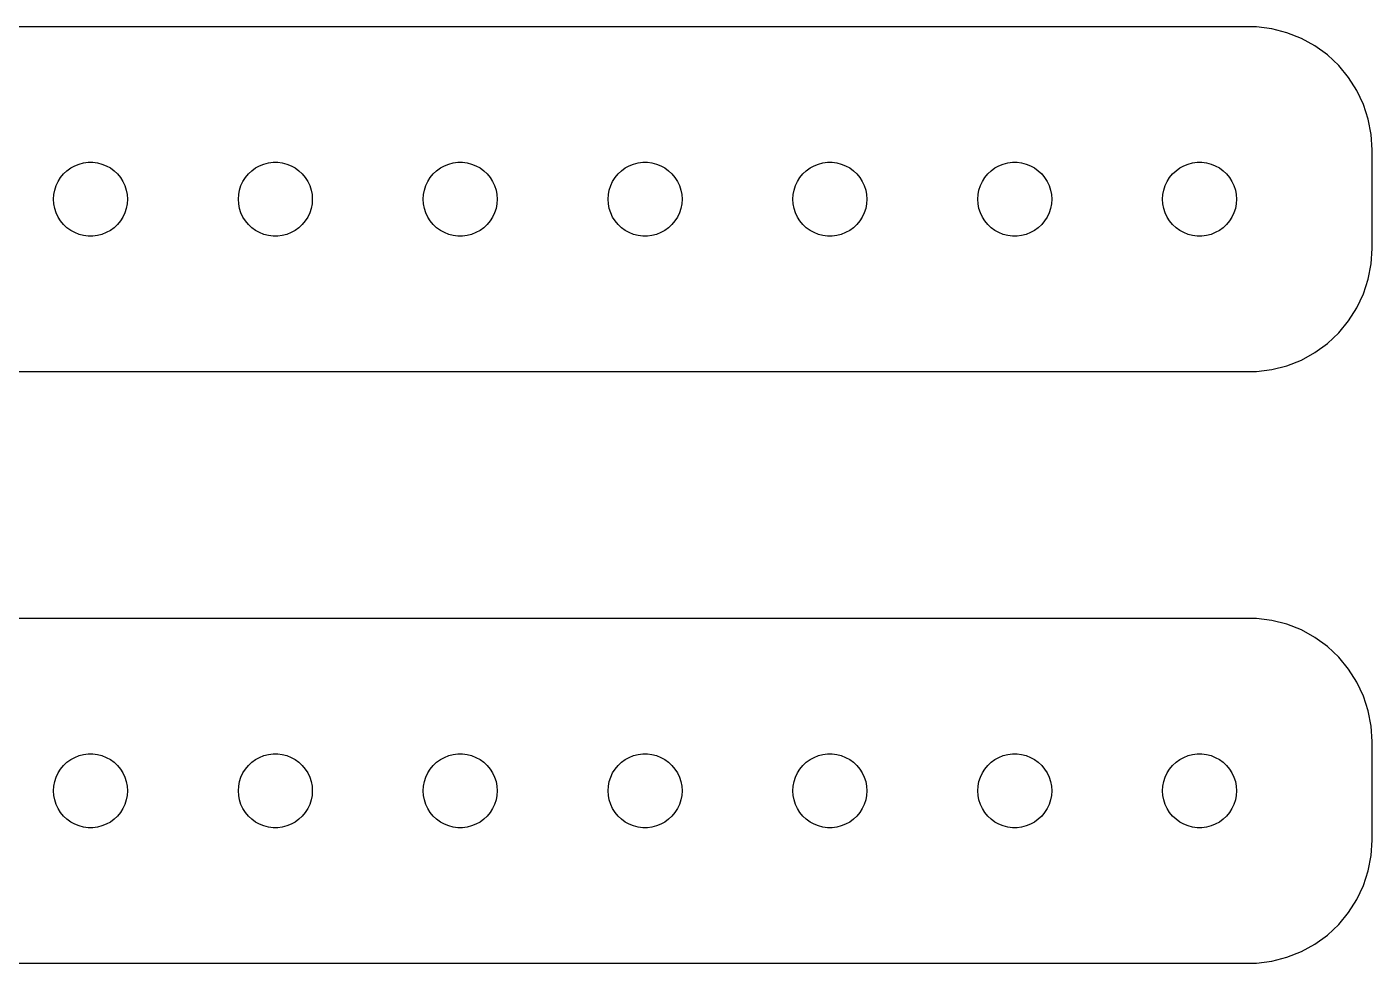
# Model space of a CAD drawing. Header units: metres. Extents: x -210 to 210, y 17 to 55.
# Drawn here: x 154.9 to 209.5, y 17 to 55 of the extents above; entities that cross this region are included whole.
import ezdxf

# ---------------------------------------------------------------- set-up
doc = ezdxf.new("R2010")
doc.units = ezdxf.units.M

msp = doc.modelspace()

# ---------------------------------------------------------------- linework, layer by layer
for p, q in [((204.814, 54.9901), (-204.814, 54.9901)), ((205.437, 54.9114), (204.814, 54.9901)), ((206.045, 54.7553), (205.437, 54.9114)), ((206.629, 54.5241), (206.045, 54.7553)), ((207.179, 54.2216), (206.629, 54.5241)), ((207.687, 53.8526), (207.179, 54.2216)), ((208.145, 53.4227), (207.687, 53.8526)), ((208.545, 52.9389), (208.145, 53.4227)), ((208.882, 52.4088), (208.545, 52.9389)), ((209.149, 51.8406), (208.882, 52.4088)), ((209.343, 51.2434), (209.149, 51.8406)), ((209.461, 50.6267), (209.343, 51.2434)), ((209.5, 50), (209.461, 50.6267)), ((209.5, 46), (209.5, 50)), ((156.407, 49.0268), (156.544, 49.1558)), ((156.544, 49.1558), (156.696, 49.2665)), ((156.696, 49.2665), (156.861, 49.3572)), ((156.861, 49.3572), (157.036, 49.4266)), ((157.036, 49.4266), (157.219, 49.4734)), ((157.219, 49.4734), (157.406, 49.497)), ((157.406, 49.497), (157.594, 49.497)), ((157.594, 49.497), (157.781, 49.4734)), ((157.781, 49.4734), (157.964, 49.4266)), ((157.964, 49.4266), (158.139, 49.3572)), ((158.139, 49.3572), (158.304, 49.2665)), ((158.304, 49.2665), (158.456, 49.1558)), ((158.456, 49.1558), (158.593, 49.0268)), ((163.907, 49.0268), (164.044, 49.1558)), ((164.044, 49.1558), (164.196, 49.2665)), ((164.196, 49.2665), (164.361, 49.3572)), ((164.361, 49.3572), (164.536, 49.4266)), ((164.536, 49.4266), (164.719, 49.4734)), ((164.719, 49.4734), (164.906, 49.497)), ((164.906, 49.497), (165.094, 49.497)), ((165.094, 49.497), (165.281, 49.4734)), ((165.281, 49.4734), (165.464, 49.4266)), ((165.464, 49.4266), (165.639, 49.3572)), ((165.639, 49.3572), (165.804, 49.2665)), ((165.804, 49.2665), (165.956, 49.1558)), ((165.956, 49.1558), (166.093, 49.0268)), ((171.407, 49.0268), (171.544, 49.1558)), ((171.544, 49.1558), (171.696, 49.2665)), ((171.696, 49.2665), (171.861, 49.3572)), ((171.861, 49.3572), (172.036, 49.4266)), ((172.036, 49.4266), (172.219, 49.4734)), ((172.219, 49.4734), (172.406, 49.497)), ((172.406, 49.497), (172.594, 49.497)), ((172.594, 49.497), (172.781, 49.4734)), ((172.781, 49.4734), (172.964, 49.4266)), ((172.964, 49.4266), (173.139, 49.3572)), ((173.139, 49.3572), (173.304, 49.2665)), ((173.304, 49.2665), (173.456, 49.1558)), ((173.456, 49.1558), (173.593, 49.0268)), ((178.907, 49.0268), (179.044, 49.1558)), ((179.044, 49.1558), (179.196, 49.2665)), ((179.196, 49.2665), (179.361, 49.3572)), ((179.361, 49.3572), (179.536, 49.4266)), ((179.536, 49.4266), (179.719, 49.4734)), ((179.719, 49.4734), (179.906, 49.497)), ((179.906, 49.497), (180.094, 49.497)), ((180.094, 49.497), (180.281, 49.4734)), ((180.281, 49.4734), (180.464, 49.4266)), ((180.464, 49.4266), (180.639, 49.3572)), ((180.639, 49.3572), (180.804, 49.2665)), ((180.804, 49.2665), (180.956, 49.1558)), ((180.956, 49.1558), (181.093, 49.0268)), ((186.407, 49.0268), (186.544, 49.1558)), ((186.544, 49.1558), (186.696, 49.2665)), ((186.696, 49.2665), (186.861, 49.3572)), ((186.861, 49.3572), (187.036, 49.4266)), ((187.036, 49.4266), (187.219, 49.4734)), ((187.219, 49.4734), (187.406, 49.497)), ((187.406, 49.497), (187.594, 49.497)), ((187.594, 49.497), (187.781, 49.4734)), ((187.781, 49.4734), (187.964, 49.4266)), ((187.964, 49.4266), (188.139, 49.3572)), ((188.139, 49.3572), (188.304, 49.2665)), ((188.304, 49.2665), (188.456, 49.1558)), ((188.456, 49.1558), (188.593, 49.0268)), ((193.907, 49.0268), (194.044, 49.1558)), ((194.044, 49.1558), (194.196, 49.2665)), ((194.196, 49.2665), (194.361, 49.3572)), ((194.361, 49.3572), (194.536, 49.4266)), ((194.536, 49.4266), (194.719, 49.4734)), ((194.719, 49.4734), (194.906, 49.497)), ((194.906, 49.497), (195.094, 49.497)), ((195.094, 49.497), (195.281, 49.4734)), ((195.281, 49.4734), (195.464, 49.4266)), ((195.464, 49.4266), (195.639, 49.3572)), ((195.639, 49.3572), (195.804, 49.2665)), ((195.804, 49.2665), (195.956, 49.1558)), ((195.956, 49.1558), (196.093, 49.0268)), ((201.407, 49.0268), (201.544, 49.1558)), ((201.544, 49.1558), (201.696, 49.2665)), ((201.696, 49.2665), (201.861, 49.3572)), ((201.861, 49.3572), (202.036, 49.4266)), ((202.036, 49.4266), (202.219, 49.4734)), ((202.219, 49.4734), (202.406, 49.497)), ((202.406, 49.497), (202.594, 49.497)), ((202.594, 49.497), (202.781, 49.4734)), ((202.781, 49.4734), (202.964, 49.4266)), ((202.964, 49.4266), (203.139, 49.3572)), ((203.139, 49.3572), (203.304, 49.2665)), ((203.304, 49.2665), (203.456, 49.1558)), ((203.456, 49.1558), (203.593, 49.0268)), ((156.105, 48.5522), (156.186, 48.7226)), ((156.186, 48.7226), (156.286, 48.8817)), ((156.286, 48.8817), (156.407, 49.0268)), ((158.593, 49.0268), (158.714, 48.8817)), ((158.714, 48.8817), (158.814, 48.7226)), ((158.814, 48.7226), (158.895, 48.5522)), ((163.605, 48.5522), (163.686, 48.7226)), ((163.686, 48.7226), (163.786, 48.8817)), ((163.786, 48.8817), (163.907, 49.0268)), ((166.093, 49.0268), (166.214, 48.8817)), ((166.214, 48.8817), (166.314, 48.7226)), ((166.314, 48.7226), (166.395, 48.5522)), ((171.105, 48.5522), (171.186, 48.7226)), ((171.186, 48.7226), (171.286, 48.8817)), ((171.286, 48.8817), (171.407, 49.0268)), ((173.593, 49.0268), (173.714, 48.8817)), ((173.714, 48.8817), (173.814, 48.7226)), ((173.814, 48.7226), (173.895, 48.5522)), ((178.605, 48.5522), (178.686, 48.7226)), ((178.686, 48.7226), (178.786, 48.8817)), ((178.786, 48.8817), (178.907, 49.0268)), ((181.093, 49.0268), (181.214, 48.8817)), ((181.214, 48.8817), (181.314, 48.7226)), ((181.314, 48.7226), (181.395, 48.5522)), ((186.105, 48.5522), (186.186, 48.7226)), ((186.186, 48.7226), (186.286, 48.8817)), ((186.286, 48.8817), (186.407, 49.0268)), ((188.593, 49.0268), (188.714, 48.8817)), ((188.714, 48.8817), (188.814, 48.7226)), ((188.814, 48.7226), (188.895, 48.5522)), ((193.605, 48.5522), (193.686, 48.7226)), ((193.686, 48.7226), (193.786, 48.8817)), ((193.786, 48.8817), (193.907, 49.0268)), ((196.093, 49.0268), (196.214, 48.8817)), ((196.214, 48.8817), (196.314, 48.7226)), ((196.314, 48.7226), (196.395, 48.5522)), ((201.105, 48.5522), (201.186, 48.7226)), ((201.186, 48.7226), (201.286, 48.8817)), ((201.286, 48.8817), (201.407, 49.0268)), ((203.593, 49.0268), (203.714, 48.8817)), ((203.714, 48.8817), (203.814, 48.7226)), ((203.814, 48.7226), (203.895, 48.5522)), ((156, 48), (156.012, 48.188)), ((156.012, 48.188), (156.047, 48.373)), ((156.047, 48.373), (156.105, 48.5522)), ((158.895, 48.5522), (158.953, 48.373)), ((158.953, 48.373), (158.988, 48.188)), ((158.988, 48.188), (159, 48)), ((163.5, 48), (163.512, 48.188)), ((163.512, 48.188), (163.547, 48.373)), ((163.547, 48.373), (163.605, 48.5522)), ((166.395, 48.5522), (166.453, 48.373)), ((166.453, 48.373), (166.488, 48.188)), ((166.488, 48.188), (166.5, 48)), ((171, 48), (171.012, 48.188)), ((171.012, 48.188), (171.047, 48.373)), ((171.047, 48.373), (171.105, 48.5522)), ((173.895, 48.5522), (173.953, 48.373)), ((173.953, 48.373), (173.988, 48.188)), ((173.988, 48.188), (174, 48)), ((178.5, 48), (178.512, 48.188)), ((178.512, 48.188), (178.547, 48.373)), ((178.547, 48.373), (178.605, 48.5522)), ((181.395, 48.5522), (181.453, 48.373)), ((181.453, 48.373), (181.488, 48.188)), ((181.488, 48.188), (181.5, 48)), ((186, 48), (186.012, 48.188)), ((186.012, 48.188), (186.047, 48.373)), ((186.047, 48.373), (186.105, 48.5522)), ((188.895, 48.5522), (188.953, 48.373)), ((188.953, 48.373), (188.988, 48.188)), ((188.988, 48.188), (189, 48)), ((193.5, 48), (193.512, 48.188)), ((193.512, 48.188), (193.547, 48.373)), ((193.547, 48.373), (193.605, 48.5522)), ((196.395, 48.5522), (196.453, 48.373)), ((196.453, 48.373), (196.488, 48.188)), ((196.488, 48.188), (196.5, 48)), ((201, 48), (201.012, 48.188)), ((201.012, 48.188), (201.047, 48.373)), ((201.047, 48.373), (201.105, 48.5522)), ((203.895, 48.5522), (203.953, 48.373)), ((203.953, 48.373), (203.988, 48.188)), ((203.988, 48.188), (204, 48)), ((156.012, 47.812), (156, 48)), ((156.047, 47.627), (156.012, 47.812)), ((156.105, 47.4478), (156.047, 47.627)), ((158.953, 47.627), (158.895, 47.4478)), ((158.988, 47.812), (158.953, 47.627)), ((159, 48), (158.988, 47.812)), ((163.512, 47.812), (163.5, 48)), ((163.547, 47.627), (163.512, 47.812)), ((163.605, 47.4478), (163.547, 47.627)), ((166.453, 47.627), (166.395, 47.4478)), ((166.488, 47.812), (166.453, 47.627)), ((166.5, 48), (166.488, 47.812)), ((171.012, 47.812), (171, 48)), ((171.047, 47.627), (171.012, 47.812)), ((171.105, 47.4478), (171.047, 47.627)), ((173.953, 47.627), (173.895, 47.4478)), ((173.988, 47.812), (173.953, 47.627)), ((174, 48), (173.988, 47.812)), ((178.512, 47.812), (178.5, 48)), ((178.547, 47.627), (178.512, 47.812)), ((178.605, 47.4478), (178.547, 47.627)), ((181.453, 47.627), (181.395, 47.4478)), ((181.488, 47.812), (181.453, 47.627)), ((181.5, 48), (181.488, 47.812)), ((186.012, 47.812), (186, 48)), ((186.047, 47.627), (186.012, 47.812)), ((186.105, 47.4478), (186.047, 47.627)), ((188.953, 47.627), (188.895, 47.4478)), ((188.988, 47.812), (188.953, 47.627)), ((189, 48), (188.988, 47.812)), ((193.512, 47.812), (193.5, 48)), ((193.547, 47.627), (193.512, 47.812)), ((193.605, 47.4478), (193.547, 47.627)), ((196.453, 47.627), (196.395, 47.4478)), ((196.488, 47.812), (196.453, 47.627)), ((196.5, 48), (196.488, 47.812)), ((201.012, 47.812), (201, 48)), ((201.047, 47.627), (201.012, 47.812)), ((201.105, 47.4478), (201.047, 47.627)), ((203.953, 47.627), (203.895, 47.4478)), ((203.988, 47.812), (203.953, 47.627)), ((204, 48), (203.988, 47.812)), ((156.186, 47.2774), (156.105, 47.4478)), ((156.286, 47.1183), (156.186, 47.2774)), ((156.407, 46.9732), (156.286, 47.1183)), ((156.544, 46.8442), (156.407, 46.9732)), ((158.593, 46.9732), (158.456, 46.8442)), ((158.714, 47.1183), (158.593, 46.9732)), ((158.814, 47.2774), (158.714, 47.1183)), ((158.895, 47.4478), (158.814, 47.2774)), ((163.686, 47.2774), (163.605, 47.4478)), ((163.786, 47.1183), (163.686, 47.2774)), ((163.907, 46.9732), (163.786, 47.1183)), ((164.044, 46.8442), (163.907, 46.9732)), ((166.093, 46.9732), (165.956, 46.8442)), ((166.214, 47.1183), (166.093, 46.9732)), ((166.314, 47.2774), (166.214, 47.1183)), ((166.395, 47.4478), (166.314, 47.2774)), ((171.186, 47.2774), (171.105, 47.4478)), ((171.286, 47.1183), (171.186, 47.2774)), ((171.407, 46.9732), (171.286, 47.1183)), ((171.544, 46.8442), (171.407, 46.9732)), ((173.593, 46.9732), (173.456, 46.8442)), ((173.714, 47.1183), (173.593, 46.9732)), ((173.814, 47.2774), (173.714, 47.1183)), ((173.895, 47.4478), (173.814, 47.2774)), ((178.686, 47.2774), (178.605, 47.4478)), ((178.786, 47.1183), (178.686, 47.2774)), ((178.907, 46.9732), (178.786, 47.1183)), ((179.044, 46.8442), (178.907, 46.9732)), ((181.093, 46.9732), (180.956, 46.8442)), ((181.214, 47.1183), (181.093, 46.9732)), ((181.314, 47.2774), (181.214, 47.1183)), ((181.395, 47.4478), (181.314, 47.2774)), ((186.186, 47.2774), (186.105, 47.4478)), ((186.286, 47.1183), (186.186, 47.2774)), ((186.407, 46.9732), (186.286, 47.1183)), ((186.544, 46.8442), (186.407, 46.9732)), ((188.593, 46.9732), (188.456, 46.8442)), ((188.714, 47.1183), (188.593, 46.9732)), ((188.814, 47.2774), (188.714, 47.1183)), ((188.895, 47.4478), (188.814, 47.2774)), ((193.686, 47.2774), (193.605, 47.4478)), ((193.786, 47.1183), (193.686, 47.2774)), ((193.907, 46.9732), (193.786, 47.1183)), ((194.044, 46.8442), (193.907, 46.9732)), ((196.093, 46.9732), (195.956, 46.8442)), ((196.214, 47.1183), (196.093, 46.9732)), ((196.314, 47.2774), (196.214, 47.1183)), ((196.395, 47.4478), (196.314, 47.2774)), ((201.186, 47.2774), (201.105, 47.4478)), ((201.286, 47.1183), (201.186, 47.2774)), ((201.407, 46.9732), (201.286, 47.1183)), ((201.544, 46.8442), (201.407, 46.9732)), ((203.593, 46.9732), (203.456, 46.8442)), ((203.714, 47.1183), (203.593, 46.9732)), ((203.814, 47.2774), (203.714, 47.1183)), ((203.895, 47.4478), (203.814, 47.2774)), ((156.696, 46.7335), (156.544, 46.8442)), ((156.861, 46.6428), (156.696, 46.7335)), ((157.036, 46.5734), (156.861, 46.6428)), ((157.219, 46.5266), (157.036, 46.5734)), ((157.406, 46.503), (157.219, 46.5266)), ((157.594, 46.503), (157.406, 46.503)), ((157.781, 46.5266), (157.594, 46.503)), ((157.964, 46.5734), (157.781, 46.5266)), ((158.139, 46.6428), (157.964, 46.5734)), ((158.304, 46.7335), (158.139, 46.6428)), ((158.456, 46.8442), (158.304, 46.7335)), ((164.196, 46.7335), (164.044, 46.8442)), ((164.361, 46.6428), (164.196, 46.7335)), ((164.536, 46.5734), (164.361, 46.6428)), ((164.719, 46.5266), (164.536, 46.5734)), ((164.906, 46.503), (164.719, 46.5266)), ((165.094, 46.503), (164.906, 46.503)), ((165.281, 46.5266), (165.094, 46.503)), ((165.464, 46.5734), (165.281, 46.5266)), ((165.639, 46.6428), (165.464, 46.5734)), ((165.804, 46.7335), (165.639, 46.6428)), ((165.956, 46.8442), (165.804, 46.7335)), ((171.696, 46.7335), (171.544, 46.8442)), ((171.861, 46.6428), (171.696, 46.7335)), ((172.036, 46.5734), (171.861, 46.6428)), ((172.219, 46.5266), (172.036, 46.5734)), ((172.406, 46.503), (172.219, 46.5266)), ((172.594, 46.503), (172.406, 46.503)), ((172.781, 46.5266), (172.594, 46.503)), ((172.964, 46.5734), (172.781, 46.5266)), ((173.139, 46.6428), (172.964, 46.5734)), ((173.304, 46.7335), (173.139, 46.6428)), ((173.456, 46.8442), (173.304, 46.7335)), ((179.196, 46.7335), (179.044, 46.8442)), ((179.361, 46.6428), (179.196, 46.7335)), ((179.536, 46.5734), (179.361, 46.6428)), ((179.719, 46.5266), (179.536, 46.5734)), ((179.906, 46.503), (179.719, 46.5266)), ((180.094, 46.503), (179.906, 46.503)), ((180.281, 46.5266), (180.094, 46.503)), ((180.464, 46.5734), (180.281, 46.5266)), ((180.639, 46.6428), (180.464, 46.5734)), ((180.804, 46.7335), (180.639, 46.6428)), ((180.956, 46.8442), (180.804, 46.7335)), ((186.696, 46.7335), (186.544, 46.8442)), ((186.861, 46.6428), (186.696, 46.7335)), ((187.036, 46.5734), (186.861, 46.6428)), ((187.219, 46.5266), (187.036, 46.5734)), ((187.406, 46.503), (187.219, 46.5266)), ((187.594, 46.503), (187.406, 46.503)), ((187.781, 46.5266), (187.594, 46.503)), ((187.964, 46.5734), (187.781, 46.5266)), ((188.139, 46.6428), (187.964, 46.5734)), ((188.304, 46.7335), (188.139, 46.6428)), ((188.456, 46.8442), (188.304, 46.7335)), ((194.196, 46.7335), (194.044, 46.8442)), ((194.361, 46.6428), (194.196, 46.7335)), ((194.536, 46.5734), (194.361, 46.6428)), ((194.719, 46.5266), (194.536, 46.5734)), ((194.906, 46.503), (194.719, 46.5266)), ((195.094, 46.503), (194.906, 46.503)), ((195.281, 46.5266), (195.094, 46.503)), ((195.464, 46.5734), (195.281, 46.5266)), ((195.639, 46.6428), (195.464, 46.5734)), ((195.804, 46.7335), (195.639, 46.6428)), ((195.956, 46.8442), (195.804, 46.7335)), ((201.696, 46.7335), (201.544, 46.8442)), ((201.861, 46.6428), (201.696, 46.7335)), ((202.036, 46.5734), (201.861, 46.6428)), ((202.219, 46.5266), (202.036, 46.5734)), ((202.406, 46.503), (202.219, 46.5266)), ((202.594, 46.503), (202.406, 46.503)), ((202.781, 46.5266), (202.594, 46.503)), ((202.964, 46.5734), (202.781, 46.5266)), ((203.139, 46.6428), (202.964, 46.5734)), ((203.304, 46.7335), (203.139, 46.6428)), ((203.456, 46.8442), (203.304, 46.7335)), ((209.461, 45.3733), (209.5, 46)), ((209.343, 44.7566), (209.461, 45.3733)), ((209.149, 44.1594), (209.343, 44.7566)), ((208.882, 43.5912), (209.149, 44.1594)), ((208.545, 43.0611), (208.882, 43.5912)), ((207.687, 42.1474), (208.145, 42.5773)), ((208.145, 42.5773), (208.545, 43.0611)), ((207.179, 41.7784), (207.687, 42.1474)), ((206.629, 41.4759), (207.179, 41.7784)), ((-204.814, 41.0099), (204.814, 41.0099)), ((204.814, 41.0099), (205.437, 41.0886)), ((205.437, 41.0886), (206.045, 41.2447)), ((206.045, 41.2447), (206.629, 41.4759)), ((204.814, 30.9901), (-204.814, 30.9901)), ((205.437, 30.9114), (204.814, 30.9901)), ((206.045, 30.7553), (205.437, 30.9114)), ((206.629, 30.5241), (206.045, 30.7553)), ((207.179, 30.2216), (206.629, 30.5241)), ((207.687, 29.8526), (207.179, 30.2216)), ((208.145, 29.4227), (207.687, 29.8526)), ((208.545, 28.9389), (208.145, 29.4227)), ((208.882, 28.4088), (208.545, 28.9389)), ((209.149, 27.8406), (208.882, 28.4088)), ((209.343, 27.2434), (209.149, 27.8406)), ((209.461, 26.6267), (209.343, 27.2434)), ((209.5, 26), (209.461, 26.6267)), ((209.5, 22), (209.5, 26)), ((156.407, 25.0268), (156.544, 25.1558)), ((156.544, 25.1558), (156.696, 25.2665)), ((156.696, 25.2665), (156.861, 25.3572)), ((156.861, 25.3572), (157.036, 25.4266)), ((157.036, 25.4266), (157.219, 25.4734)), ((157.219, 25.4734), (157.406, 25.497)), ((157.406, 25.497), (157.594, 25.497)), ((157.594, 25.497), (157.781, 25.4734)), ((157.781, 25.4734), (157.964, 25.4266)), ((157.964, 25.4266), (158.139, 25.3572)), ((158.139, 25.3572), (158.304, 25.2665)), ((158.304, 25.2665), (158.456, 25.1558)), ((158.456, 25.1558), (158.593, 25.0268)), ((163.907, 25.0268), (164.044, 25.1558)), ((164.044, 25.1558), (164.196, 25.2665)), ((164.196, 25.2665), (164.361, 25.3572)), ((164.361, 25.3572), (164.536, 25.4266)), ((164.536, 25.4266), (164.719, 25.4734)), ((164.719, 25.4734), (164.906, 25.497)), ((164.906, 25.497), (165.094, 25.497)), ((165.094, 25.497), (165.281, 25.4734)), ((165.281, 25.4734), (165.464, 25.4266)), ((165.464, 25.4266), (165.639, 25.3572)), ((165.639, 25.3572), (165.804, 25.2665)), ((165.804, 25.2665), (165.956, 25.1558)), ((165.956, 25.1558), (166.093, 25.0268)), ((171.407, 25.0268), (171.544, 25.1558)), ((171.544, 25.1558), (171.696, 25.2665)), ((171.696, 25.2665), (171.861, 25.3572)), ((171.861, 25.3572), (172.036, 25.4266)), ((172.036, 25.4266), (172.219, 25.4734)), ((172.219, 25.4734), (172.406, 25.497)), ((172.406, 25.497), (172.594, 25.497)), ((172.594, 25.497), (172.781, 25.4734)), ((172.781, 25.4734), (172.964, 25.4266)), ((172.964, 25.4266), (173.139, 25.3572)), ((173.139, 25.3572), (173.304, 25.2665)), ((173.304, 25.2665), (173.456, 25.1558)), ((173.456, 25.1558), (173.593, 25.0268)), ((178.907, 25.0268), (179.044, 25.1558)), ((179.044, 25.1558), (179.196, 25.2665)), ((179.196, 25.2665), (179.361, 25.3572)), ((179.361, 25.3572), (179.536, 25.4266)), ((179.536, 25.4266), (179.719, 25.4734)), ((179.719, 25.4734), (179.906, 25.497)), ((179.906, 25.497), (180.094, 25.497)), ((180.094, 25.497), (180.281, 25.4734)), ((180.281, 25.4734), (180.464, 25.4266)), ((180.464, 25.4266), (180.639, 25.3572)), ((180.639, 25.3572), (180.804, 25.2665)), ((180.804, 25.2665), (180.956, 25.1558)), ((180.956, 25.1558), (181.093, 25.0268)), ((186.407, 25.0268), (186.544, 25.1558)), ((186.544, 25.1558), (186.696, 25.2665)), ((186.696, 25.2665), (186.861, 25.3572)), ((186.861, 25.3572), (187.036, 25.4266)), ((187.036, 25.4266), (187.219, 25.4734)), ((187.219, 25.4734), (187.406, 25.497)), ((187.406, 25.497), (187.594, 25.497)), ((187.594, 25.497), (187.781, 25.4734)), ((187.781, 25.4734), (187.964, 25.4266)), ((187.964, 25.4266), (188.139, 25.3572)), ((188.139, 25.3572), (188.304, 25.2665)), ((188.304, 25.2665), (188.456, 25.1558)), ((188.456, 25.1558), (188.593, 25.0268)), ((193.907, 25.0268), (194.044, 25.1558)), ((194.044, 25.1558), (194.196, 25.2665)), ((194.196, 25.2665), (194.361, 25.3572)), ((194.361, 25.3572), (194.536, 25.4266)), ((194.536, 25.4266), (194.719, 25.4734)), ((194.719, 25.4734), (194.906, 25.497)), ((194.906, 25.497), (195.094, 25.497)), ((195.094, 25.497), (195.281, 25.4734)), ((195.281, 25.4734), (195.464, 25.4266)), ((195.464, 25.4266), (195.639, 25.3572)), ((195.639, 25.3572), (195.804, 25.2665)), ((195.804, 25.2665), (195.956, 25.1558)), ((195.956, 25.1558), (196.093, 25.0268)), ((201.407, 25.0268), (201.544, 25.1558)), ((201.544, 25.1558), (201.696, 25.2665)), ((201.696, 25.2665), (201.861, 25.3572)), ((201.861, 25.3572), (202.036, 25.4266)), ((202.036, 25.4266), (202.219, 25.4734)), ((202.219, 25.4734), (202.406, 25.497)), ((202.406, 25.497), (202.594, 25.497)), ((202.594, 25.497), (202.781, 25.4734)), ((202.781, 25.4734), (202.964, 25.4266)), ((202.964, 25.4266), (203.139, 25.3572)), ((203.139, 25.3572), (203.304, 25.2665)), ((203.304, 25.2665), (203.456, 25.1558)), ((203.456, 25.1558), (203.593, 25.0268)), ((156.105, 24.5522), (156.186, 24.7226)), ((156.186, 24.7226), (156.286, 24.8817)), ((156.286, 24.8817), (156.407, 25.0268)), ((158.593, 25.0268), (158.714, 24.8817)), ((158.714, 24.8817), (158.814, 24.7226)), ((158.814, 24.7226), (158.895, 24.5522)), ((163.605, 24.5522), (163.686, 24.7226)), ((163.686, 24.7226), (163.786, 24.8817)), ((163.786, 24.8817), (163.907, 25.0268)), ((166.093, 25.0268), (166.214, 24.8817)), ((166.214, 24.8817), (166.314, 24.7226)), ((166.314, 24.7226), (166.395, 24.5522)), ((171.105, 24.5522), (171.186, 24.7226)), ((171.186, 24.7226), (171.286, 24.8817)), ((171.286, 24.8817), (171.407, 25.0268)), ((173.593, 25.0268), (173.714, 24.8817)), ((173.714, 24.8817), (173.814, 24.7226)), ((173.814, 24.7226), (173.895, 24.5522)), ((178.605, 24.5522), (178.686, 24.7226)), ((178.686, 24.7226), (178.786, 24.8817)), ((178.786, 24.8817), (178.907, 25.0268)), ((181.093, 25.0268), (181.214, 24.8817)), ((181.214, 24.8817), (181.314, 24.7226)), ((181.314, 24.7226), (181.395, 24.5522)), ((186.105, 24.5522), (186.186, 24.7226)), ((186.186, 24.7226), (186.286, 24.8817)), ((186.286, 24.8817), (186.407, 25.0268)), ((188.593, 25.0268), (188.714, 24.8817)), ((188.714, 24.8817), (188.814, 24.7226)), ((188.814, 24.7226), (188.895, 24.5522)), ((193.605, 24.5522), (193.686, 24.7226)), ((193.686, 24.7226), (193.786, 24.8817)), ((193.786, 24.8817), (193.907, 25.0268)), ((196.093, 25.0268), (196.214, 24.8817)), ((196.214, 24.8817), (196.314, 24.7226)), ((196.314, 24.7226), (196.395, 24.5522)), ((201.105, 24.5522), (201.186, 24.7226)), ((201.186, 24.7226), (201.286, 24.8817)), ((201.286, 24.8817), (201.407, 25.0268)), ((203.593, 25.0268), (203.714, 24.8817)), ((203.714, 24.8817), (203.814, 24.7226)), ((203.814, 24.7226), (203.895, 24.5522)), ((156, 24), (156.012, 24.188)), ((156.012, 24.188), (156.047, 24.373)), ((156.047, 24.373), (156.105, 24.5522)), ((158.895, 24.5522), (158.953, 24.373)), ((158.953, 24.373), (158.988, 24.188)), ((158.988, 24.188), (159, 24)), ((163.5, 24), (163.512, 24.188)), ((163.512, 24.188), (163.547, 24.373)), ((163.547, 24.373), (163.605, 24.5522)), ((166.395, 24.5522), (166.453, 24.373)), ((166.453, 24.373), (166.488, 24.188)), ((166.488, 24.188), (166.5, 24)), ((171, 24), (171.012, 24.188)), ((171.012, 24.188), (171.047, 24.373)), ((171.047, 24.373), (171.105, 24.5522)), ((173.895, 24.5522), (173.953, 24.373)), ((173.953, 24.373), (173.988, 24.188)), ((173.988, 24.188), (174, 24)), ((178.5, 24), (178.512, 24.188)), ((178.512, 24.188), (178.547, 24.373)), ((178.547, 24.373), (178.605, 24.5522)), ((181.395, 24.5522), (181.453, 24.373)), ((181.453, 24.373), (181.488, 24.188)), ((181.488, 24.188), (181.5, 24)), ((186, 24), (186.012, 24.188)), ((186.012, 24.188), (186.047, 24.373)), ((186.047, 24.373), (186.105, 24.5522)), ((188.895, 24.5522), (188.953, 24.373)), ((188.953, 24.373), (188.988, 24.188)), ((188.988, 24.188), (189, 24)), ((193.5, 24), (193.512, 24.188)), ((193.512, 24.188), (193.547, 24.373)), ((193.547, 24.373), (193.605, 24.5522)), ((196.395, 24.5522), (196.453, 24.373)), ((196.453, 24.373), (196.488, 24.188)), ((196.488, 24.188), (196.5, 24)), ((201, 24), (201.012, 24.188)), ((201.012, 24.188), (201.047, 24.373)), ((201.047, 24.373), (201.105, 24.5522)), ((203.895, 24.5522), (203.953, 24.373)), ((203.953, 24.373), (203.988, 24.188)), ((203.988, 24.188), (204, 24)), ((156.012, 23.812), (156, 24)), ((156.047, 23.627), (156.012, 23.812)), ((156.105, 23.4478), (156.047, 23.627)), ((158.953, 23.627), (158.895, 23.4478)), ((158.988, 23.812), (158.953, 23.627)), ((159, 24), (158.988, 23.812)), ((163.512, 23.812), (163.5, 24)), ((163.547, 23.627), (163.512, 23.812)), ((163.605, 23.4478), (163.547, 23.627)), ((166.453, 23.627), (166.395, 23.4478)), ((166.488, 23.812), (166.453, 23.627)), ((166.5, 24), (166.488, 23.812)), ((171.012, 23.812), (171, 24)), ((171.047, 23.627), (171.012, 23.812)), ((171.105, 23.4478), (171.047, 23.627)), ((173.953, 23.627), (173.895, 23.4478)), ((173.988, 23.812), (173.953, 23.627)), ((174, 24), (173.988, 23.812)), ((178.512, 23.812), (178.5, 24)), ((178.547, 23.627), (178.512, 23.812)), ((178.605, 23.4478), (178.547, 23.627)), ((181.453, 23.627), (181.395, 23.4478)), ((181.488, 23.812), (181.453, 23.627)), ((181.5, 24), (181.488, 23.812)), ((186.012, 23.812), (186, 24)), ((186.047, 23.627), (186.012, 23.812)), ((186.105, 23.4478), (186.047, 23.627)), ((188.953, 23.627), (188.895, 23.4478)), ((188.988, 23.812), (188.953, 23.627)), ((189, 24), (188.988, 23.812)), ((193.512, 23.812), (193.5, 24)), ((193.547, 23.627), (193.512, 23.812)), ((193.605, 23.4478), (193.547, 23.627)), ((196.453, 23.627), (196.395, 23.4478)), ((196.488, 23.812), (196.453, 23.627)), ((196.5, 24), (196.488, 23.812)), ((201.012, 23.812), (201, 24)), ((201.047, 23.627), (201.012, 23.812)), ((201.105, 23.4478), (201.047, 23.627)), ((203.953, 23.627), (203.895, 23.4478)), ((203.988, 23.812), (203.953, 23.627)), ((204, 24), (203.988, 23.812)), ((156.186, 23.2774), (156.105, 23.4478)), ((156.286, 23.1183), (156.186, 23.2774)), ((156.407, 22.9732), (156.286, 23.1183)), ((156.544, 22.8442), (156.407, 22.9732)), ((158.593, 22.9732), (158.456, 22.8442)), ((158.714, 23.1183), (158.593, 22.9732)), ((158.814, 23.2774), (158.714, 23.1183)), ((158.895, 23.4478), (158.814, 23.2774)), ((163.686, 23.2774), (163.605, 23.4478)), ((163.786, 23.1183), (163.686, 23.2774)), ((163.907, 22.9732), (163.786, 23.1183)), ((164.044, 22.8442), (163.907, 22.9732)), ((166.093, 22.9732), (165.956, 22.8442)), ((166.214, 23.1183), (166.093, 22.9732)), ((166.314, 23.2774), (166.214, 23.1183)), ((166.395, 23.4478), (166.314, 23.2774)), ((171.186, 23.2774), (171.105, 23.4478)), ((171.286, 23.1183), (171.186, 23.2774)), ((171.407, 22.9732), (171.286, 23.1183)), ((171.544, 22.8442), (171.407, 22.9732)), ((173.593, 22.9732), (173.456, 22.8442)), ((173.714, 23.1183), (173.593, 22.9732)), ((173.814, 23.2774), (173.714, 23.1183)), ((173.895, 23.4478), (173.814, 23.2774)), ((178.686, 23.2774), (178.605, 23.4478)), ((178.786, 23.1183), (178.686, 23.2774)), ((178.907, 22.9732), (178.786, 23.1183)), ((179.044, 22.8442), (178.907, 22.9732)), ((181.093, 22.9732), (180.956, 22.8442)), ((181.214, 23.1183), (181.093, 22.9732)), ((181.314, 23.2774), (181.214, 23.1183)), ((181.395, 23.4478), (181.314, 23.2774)), ((186.186, 23.2774), (186.105, 23.4478)), ((186.286, 23.1183), (186.186, 23.2774)), ((186.407, 22.9732), (186.286, 23.1183)), ((186.544, 22.8442), (186.407, 22.9732)), ((188.593, 22.9732), (188.456, 22.8442)), ((188.714, 23.1183), (188.593, 22.9732)), ((188.814, 23.2774), (188.714, 23.1183)), ((188.895, 23.4478), (188.814, 23.2774)), ((193.686, 23.2774), (193.605, 23.4478)), ((193.786, 23.1183), (193.686, 23.2774)), ((193.907, 22.9732), (193.786, 23.1183)), ((194.044, 22.8442), (193.907, 22.9732)), ((196.093, 22.9732), (195.956, 22.8442)), ((196.214, 23.1183), (196.093, 22.9732)), ((196.314, 23.2774), (196.214, 23.1183)), ((196.395, 23.4478), (196.314, 23.2774)), ((201.186, 23.2774), (201.105, 23.4478)), ((201.286, 23.1183), (201.186, 23.2774)), ((201.407, 22.9732), (201.286, 23.1183)), ((201.544, 22.8442), (201.407, 22.9732)), ((203.593, 22.9732), (203.456, 22.8442)), ((203.714, 23.1183), (203.593, 22.9732)), ((203.814, 23.2774), (203.714, 23.1183)), ((203.895, 23.4478), (203.814, 23.2774)), ((156.696, 22.7335), (156.544, 22.8442)), ((156.861, 22.6428), (156.696, 22.7335)), ((157.036, 22.5734), (156.861, 22.6428)), ((157.219, 22.5266), (157.036, 22.5734)), ((157.406, 22.503), (157.219, 22.5266)), ((157.594, 22.503), (157.406, 22.503)), ((157.781, 22.5266), (157.594, 22.503)), ((157.964, 22.5734), (157.781, 22.5266)), ((158.139, 22.6428), (157.964, 22.5734)), ((158.304, 22.7335), (158.139, 22.6428)), ((158.456, 22.8442), (158.304, 22.7335)), ((164.196, 22.7335), (164.044, 22.8442)), ((164.361, 22.6428), (164.196, 22.7335)), ((164.536, 22.5734), (164.361, 22.6428)), ((164.719, 22.5266), (164.536, 22.5734)), ((164.906, 22.503), (164.719, 22.5266)), ((165.094, 22.503), (164.906, 22.503)), ((165.281, 22.5266), (165.094, 22.503)), ((165.464, 22.5734), (165.281, 22.5266)), ((165.639, 22.6428), (165.464, 22.5734)), ((165.804, 22.7335), (165.639, 22.6428)), ((165.956, 22.8442), (165.804, 22.7335)), ((171.696, 22.7335), (171.544, 22.8442)), ((171.861, 22.6428), (171.696, 22.7335)), ((172.036, 22.5734), (171.861, 22.6428)), ((172.219, 22.5266), (172.036, 22.5734)), ((172.406, 22.503), (172.219, 22.5266)), ((172.594, 22.503), (172.406, 22.503)), ((172.781, 22.5266), (172.594, 22.503)), ((172.964, 22.5734), (172.781, 22.5266)), ((173.139, 22.6428), (172.964, 22.5734)), ((173.304, 22.7335), (173.139, 22.6428)), ((173.456, 22.8442), (173.304, 22.7335)), ((179.196, 22.7335), (179.044, 22.8442)), ((179.361, 22.6428), (179.196, 22.7335)), ((179.536, 22.5734), (179.361, 22.6428)), ((179.719, 22.5266), (179.536, 22.5734)), ((179.906, 22.503), (179.719, 22.5266)), ((180.094, 22.503), (179.906, 22.503)), ((180.281, 22.5266), (180.094, 22.503)), ((180.464, 22.5734), (180.281, 22.5266)), ((180.639, 22.6428), (180.464, 22.5734)), ((180.804, 22.7335), (180.639, 22.6428)), ((180.956, 22.8442), (180.804, 22.7335)), ((186.696, 22.7335), (186.544, 22.8442)), ((186.861, 22.6428), (186.696, 22.7335)), ((187.036, 22.5734), (186.861, 22.6428)), ((187.219, 22.5266), (187.036, 22.5734)), ((187.406, 22.503), (187.219, 22.5266)), ((187.594, 22.503), (187.406, 22.503)), ((187.781, 22.5266), (187.594, 22.503)), ((187.964, 22.5734), (187.781, 22.5266)), ((188.139, 22.6428), (187.964, 22.5734)), ((188.304, 22.7335), (188.139, 22.6428)), ((188.456, 22.8442), (188.304, 22.7335)), ((194.196, 22.7335), (194.044, 22.8442)), ((194.361, 22.6428), (194.196, 22.7335)), ((194.536, 22.5734), (194.361, 22.6428)), ((194.719, 22.5266), (194.536, 22.5734)), ((194.906, 22.503), (194.719, 22.5266)), ((195.094, 22.503), (194.906, 22.503)), ((195.281, 22.5266), (195.094, 22.503)), ((195.464, 22.5734), (195.281, 22.5266)), ((195.639, 22.6428), (195.464, 22.5734)), ((195.804, 22.7335), (195.639, 22.6428)), ((195.956, 22.8442), (195.804, 22.7335)), ((201.696, 22.7335), (201.544, 22.8442)), ((201.861, 22.6428), (201.696, 22.7335)), ((202.036, 22.5734), (201.861, 22.6428)), ((202.219, 22.5266), (202.036, 22.5734)), ((202.406, 22.503), (202.219, 22.5266)), ((202.594, 22.503), (202.406, 22.503)), ((202.781, 22.5266), (202.594, 22.503)), ((202.964, 22.5734), (202.781, 22.5266)), ((203.139, 22.6428), (202.964, 22.5734)), ((203.304, 22.7335), (203.139, 22.6428)), ((203.456, 22.8442), (203.304, 22.7335)), ((209.461, 21.3733), (209.5, 22)), ((209.343, 20.7566), (209.461, 21.3733)), ((209.149, 20.1594), (209.343, 20.7566)), ((208.882, 19.5912), (209.149, 20.1594)), ((208.545, 19.0611), (208.882, 19.5912)), ((207.687, 18.1474), (208.145, 18.5773)), ((208.145, 18.5773), (208.545, 19.0611)), ((207.179, 17.7784), (207.687, 18.1474)), ((206.045, 17.2447), (206.629, 17.4759)), ((206.629, 17.4759), (207.179, 17.7784)), ((-204.814, 17.0099), (204.814, 17.0099)), ((204.814, 17.0099), (205.437, 17.0886)), ((205.437, 17.0886), (206.045, 17.2447))]:
    msp.add_line(p, q)

doc.saveas('drawing.dxf')
